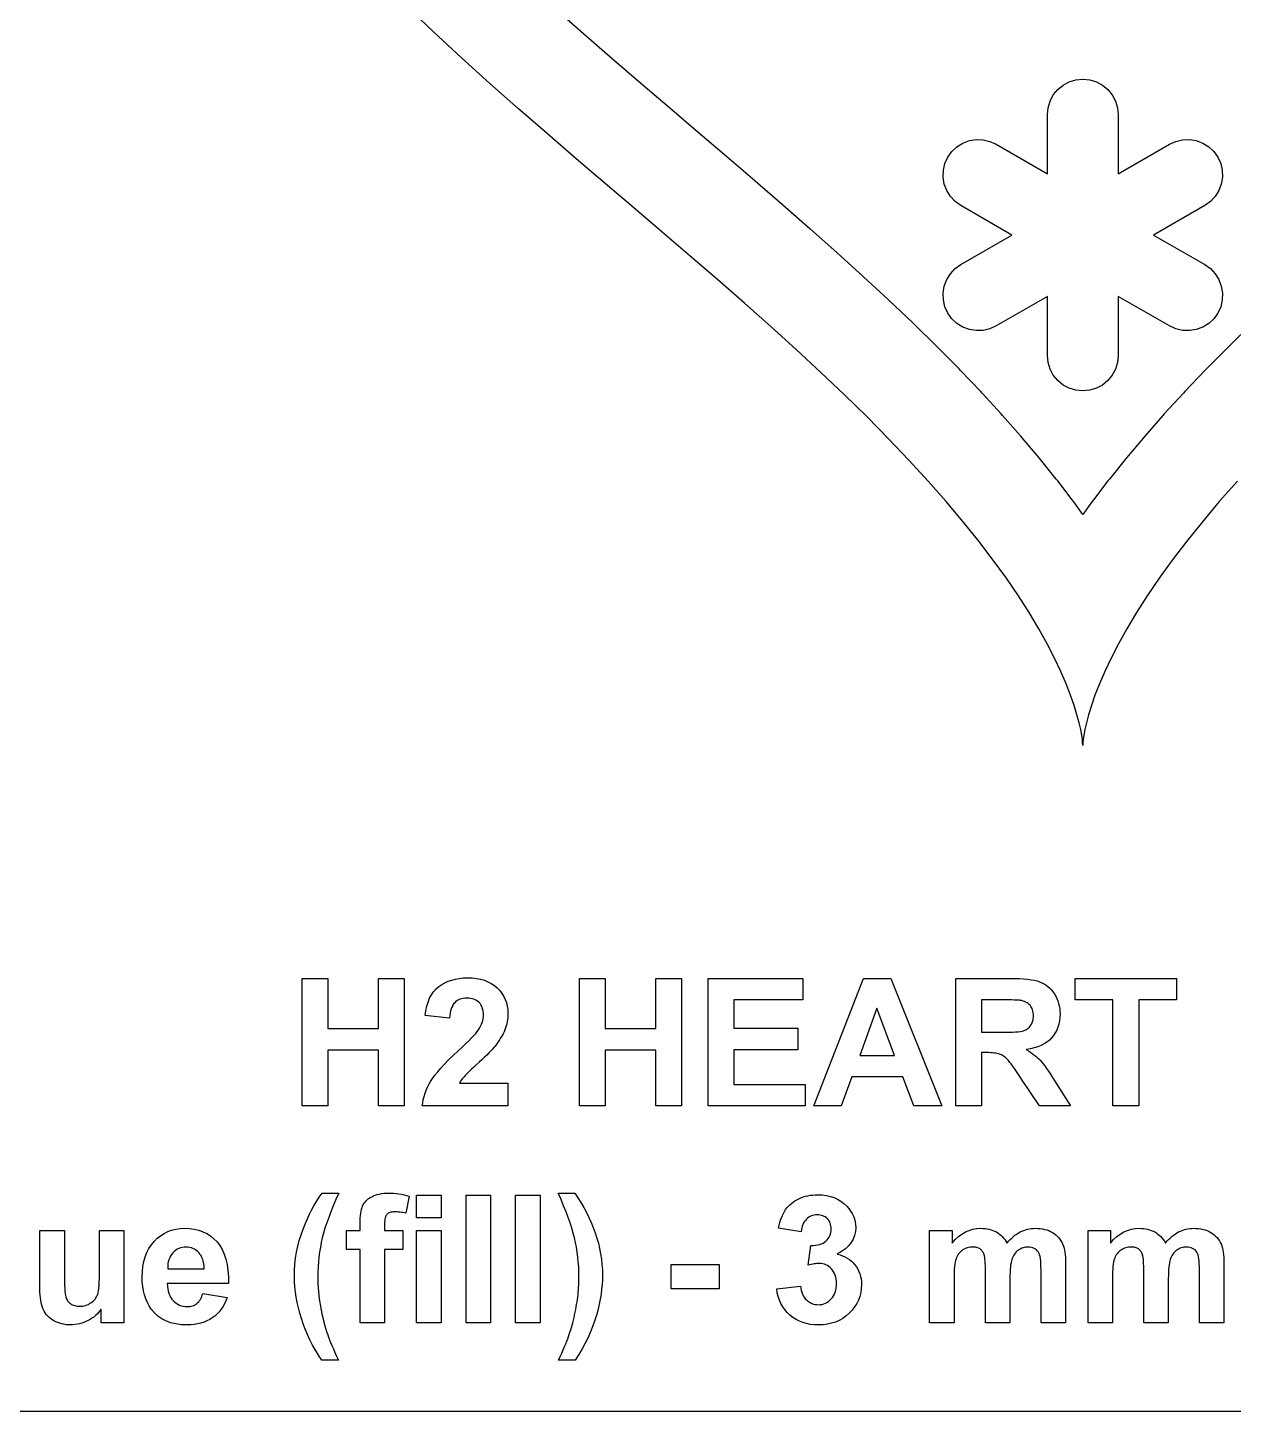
# Model space of a CAD drawing. Header units: millimetres. Extents: x 0 to 300, y 0 to 200.
# Drawn here: x 178.49 to 195.51, y 0 to 19.53 of the extents above; entities that cross this region are included whole.
import ezdxf

# ---------------------------------------------------------------- set-up
doc = ezdxf.new("R2010")
doc.units = ezdxf.units.MM
for name, color, linetype in [('CUT', 1, 'Continuous'), ('ENGRAVE', 5, 'Continuous'), ('LABELS', 250, 'Continuous'), ('SHEET', 8, 'Continuous')]:
    doc.layers.add(name, color=color, linetype=linetype)

msp = doc.modelspace()

# ---------------------------------------------------------------- linework, layer by layer
at = {"layer": 'CUT'}
msp.add_lwpolyline([(195.562, 13.129), (195.307, 12.839), (195.069, 12.556), (194.848, 12.282), (194.644, 12.015), (194.458, 11.757), (194.29, 11.509), (194.138, 11.272), (194.003, 11.046), (193.883, 10.831), (193.78, 10.629), (193.69, 10.441), (193.615, 10.266), (193.553, 10.106), (193.503, 9.961), (193.463, 9.831), (193.433, 9.718), (193.411, 9.622), (193.397, 9.542), (193.388, 9.48), (193.383, 9.435), (193.381, 9.408), (193.381, 9.399), (193.381, 9.408), (193.379, 9.435), (193.375, 9.48), (193.366, 9.542), (193.351, 9.622), (193.33, 9.718), (193.299, 9.831), (193.26, 9.961), (193.209, 10.106), (193.147, 10.266), (193.072, 10.441), (192.983, 10.629), (192.879, 10.831), (192.76, 11.046), (192.625, 11.272), (192.473, 11.509), (192.304, 11.757), (192.118, 12.015), (191.915, 12.282), (191.694, 12.556), (191.455, 12.839), (191.2, 13.129), (190.928, 13.425), (190.64, 13.727), (190.336, 14.034), (190.016, 14.346), (189.683, 14.663), (189.337, 14.984), (188.978, 15.309), (188.608, 15.638), (188.229, 15.97), (187.841, 16.305), (187.446, 16.643), (187.045, 16.985), (186.64, 17.329), (186.233, 17.677), (185.825, 18.028), (185.418, 18.383), (185.013, 18.741), (184.613, 19.103), (184.218, 19.468), (183.832, 19.837)], dxfattribs=at)
at = {"layer": 'ENGRAVE'}
msp.add_lwpolyline([(195.767, 15.347), (195.448, 15.035), (195.432, 15.019), (195.127, 14.711), (195.11, 14.694), (194.822, 14.392), (194.803, 14.372), (194.531, 14.076), (194.512, 14.054), (194.257, 13.765), (194.236, 13.741), (193.998, 13.459), (193.977, 13.433), (193.756, 13.158), (193.735, 13.131), (193.531, 12.864), (193.509, 12.835), (193.381, 12.657), (193.253, 12.835), (193.231, 12.864), (193.028, 13.131), (193.006, 13.158), (192.785, 13.433), (192.764, 13.459), (192.526, 13.741), (192.506, 13.765), (192.25, 14.054), (192.231, 14.076), (191.959, 14.372), (191.941, 14.392), (191.652, 14.694), (191.635, 14.711), (191.331, 15.019), (191.315, 15.035), (190.996, 15.347), (190.981, 15.361), (190.648, 15.678), (190.635, 15.69), (190.288, 16.011), (190.276, 16.022), (189.918, 16.347), (189.908, 16.356), (189.538, 16.684), (189.53, 16.691), (189.15, 17.023), (189.144, 17.029), (188.756, 17.364), (188.751, 17.368), (188.356, 17.706), (188.354, 17.709), (187.953, 18.05), (187.549, 18.395), (187.144, 18.74), (186.741, 19.087), (186.341, 19.435), (185.946, 19.785)], dxfattribs=at)
msp.add_lwpolyline([(192.891, 18.398), (192.919, 18.492), (192.965, 18.579), (193.028, 18.654), (193.103, 18.717), (193.19, 18.763), (193.284, 18.791), (193.381, 18.801), (193.479, 18.791), (193.573, 18.763), (193.659, 18.717), (193.735, 18.654), (193.797, 18.579), (193.843, 18.492), (193.872, 18.398), (193.881, 18.301), (193.881, 17.467), (194.603, 17.884), (194.693, 17.924), (194.788, 17.947), (194.886, 17.95), (194.983, 17.934), (195.075, 17.899), (195.158, 17.847), (195.229, 17.78), (195.286, 17.701), (195.327, 17.612), (195.349, 17.516), (195.352, 17.418), (195.336, 17.321), (195.302, 17.23), (195.25, 17.146), (195.183, 17.075), (195.103, 17.018), (194.381, 16.601), (195.103, 16.184), (195.183, 16.127), (195.25, 16.055), (195.302, 15.972), (195.336, 15.88), (195.352, 15.783), (195.349, 15.686), (195.327, 15.59), (195.286, 15.501), (195.229, 15.421), (195.158, 15.354), (195.075, 15.302), (194.983, 15.268), (194.886, 15.252), (194.788, 15.255), (194.693, 15.277), (194.603, 15.318), (193.881, 15.735), (193.881, 14.901), (193.872, 14.803), (193.843, 14.709), (193.797, 14.623), (193.735, 14.547), (193.659, 14.485), (193.573, 14.439), (193.479, 14.41), (193.381, 14.401), (193.284, 14.41), (193.19, 14.439), (193.103, 14.485), (193.028, 14.547), (192.965, 14.623), (192.919, 14.709), (192.891, 14.803), (192.881, 14.901), (192.881, 15.735), (192.159, 15.318), (192.07, 15.277), (191.974, 15.255), (191.876, 15.252), (191.78, 15.268), (191.688, 15.302), (191.605, 15.354), (191.533, 15.421), (191.476, 15.501), (191.435, 15.59), (191.413, 15.686), (191.41, 15.783), (191.426, 15.88), (191.461, 15.972), (191.512, 16.055), (191.579, 16.127), (191.659, 16.184), (192.381, 16.601), (191.659, 17.018), (191.579, 17.075), (191.512, 17.146), (191.461, 17.23), (191.426, 17.321), (191.41, 17.418), (191.413, 17.516), (191.435, 17.612), (191.476, 17.701), (191.533, 17.78), (191.605, 17.847), (191.688, 17.899), (191.78, 17.934), (191.876, 17.95), (191.974, 17.947), (192.07, 17.924), (192.159, 17.884), (192.881, 17.467), (192.881, 18.301)], close=True, dxfattribs=at)
at = {"layer": 'LABELS'}
for points in [[(182.729, 5.403), (183.441, 5.403), (183.441, 6.111), (183.804, 6.111), (183.804, 4.311), (183.441, 4.311), (183.441, 5.098), (182.729, 5.098), (182.729, 4.311), (182.365, 4.311), (182.365, 6.111), (182.729, 6.111)], [(184.074, 4.401), (184.085, 4.445), (184.099, 4.488), (184.115, 4.531), (184.133, 4.573), (184.154, 4.615), (184.177, 4.655), (184.205, 4.698), (184.238, 4.743), (184.278, 4.792), (184.323, 4.845), (184.375, 4.9), (184.432, 4.959), (184.496, 5.021), (184.565, 5.087), (184.621, 5.139), (184.671, 5.187), (184.715, 5.23), (184.754, 5.269), (184.786, 5.304), (184.814, 5.334), (184.835, 5.36), (184.851, 5.382), (184.868, 5.408), (184.883, 5.435), (184.895, 5.462), (184.905, 5.488), (184.913, 5.514), (184.918, 5.541), (184.922, 5.567), (184.923, 5.593), (184.922, 5.621), (184.919, 5.647), (184.914, 5.672), (184.907, 5.695), (184.898, 5.716), (184.888, 5.736), (184.875, 5.754), (184.861, 5.77), (184.844, 5.785), (184.827, 5.797), (184.808, 5.808), (184.787, 5.817), (184.765, 5.824), (184.741, 5.828), (184.716, 5.831), (184.689, 5.832), (184.663, 5.831), (184.638, 5.828), (184.615, 5.823), (184.592, 5.816), (184.572, 5.807), (184.552, 5.796), (184.534, 5.783), (184.517, 5.767), (184.502, 5.75), (184.489, 5.729), (184.477, 5.706), (184.467, 5.681), (184.459, 5.652), (184.452, 5.621), (184.447, 5.588), (184.444, 5.551), (184.1, 5.586), (184.11, 5.654), (184.124, 5.718), (184.142, 5.777), (184.164, 5.83), (184.19, 5.879), (184.22, 5.922), (184.254, 5.961), (184.293, 5.994), (184.335, 6.023), (184.379, 6.049), (184.426, 6.07), (184.475, 6.087), (184.527, 6.101), (184.581, 6.111), (184.638, 6.117), (184.698, 6.118), (184.763, 6.116), (184.824, 6.109), (184.882, 6.098), (184.936, 6.083), (184.986, 6.062), (185.033, 6.038), (185.077, 6.008), (185.117, 5.975), (185.152, 5.938), (185.183, 5.899), (185.209, 5.857), (185.231, 5.814), (185.248, 5.768), (185.259, 5.72), (185.267, 5.67), (185.269, 5.617), (185.268, 5.587), (185.266, 5.557), (185.263, 5.528), (185.258, 5.499), (185.252, 5.47), (185.244, 5.442), (185.236, 5.414), (185.225, 5.386), (185.214, 5.358), (185.2, 5.33), (185.185, 5.302), (185.169, 5.274), (185.151, 5.245), (185.131, 5.215), (185.11, 5.186), (185.087, 5.156), (185.07, 5.135), (185.05, 5.112), (185.026, 5.086), (184.999, 5.059), (184.97, 5.029), (184.937, 4.997), (184.901, 4.963), (184.861, 4.926), (184.822, 4.89), (184.787, 4.858), (184.756, 4.828), (184.728, 4.802), (184.704, 4.778), (184.684, 4.758), (184.667, 4.741), (184.654, 4.727), (184.644, 4.715), (184.634, 4.703), (184.624, 4.691), (184.615, 4.679), (184.606, 4.667), (184.598, 4.655), (184.591, 4.643), (184.584, 4.632), (185.269, 4.632), (185.269, 4.311), (184.06, 4.311), (184.066, 4.356)], [(187.354, 5.403), (187.354, 6.111), (187.717, 6.111), (187.717, 4.311), (187.354, 4.311), (187.354, 5.098), (186.642, 5.098), (186.642, 4.311), (186.278, 4.311), (186.278, 6.111), (186.642, 6.111), (186.642, 5.403)], [(188.456, 5.807), (188.456, 5.408), (189.36, 5.408), (189.36, 5.104), (188.456, 5.104), (188.456, 4.614), (189.462, 4.614), (189.462, 4.311), (188.093, 4.311), (188.093, 6.111), (189.428, 6.111), (189.428, 5.807)], [(189.973, 4.311), (189.587, 4.311), (190.288, 6.111), (190.673, 6.111), (191.393, 4.311), (190.998, 4.311), (190.841, 4.72), (190.121, 4.72)], [(192.546, 6.104), (192.601, 6.099), (192.651, 6.092), (192.696, 6.084), (192.736, 6.074), (192.772, 6.063), (192.803, 6.049), (192.834, 6.034), (192.862, 6.016), (192.889, 5.995), (192.915, 5.972), (192.938, 5.947), (192.96, 5.92), (192.981, 5.89), (192.999, 5.859), (193.015, 5.826), (193.029, 5.792), (193.04, 5.757), (193.048, 5.721), (193.055, 5.684), (193.058, 5.646), (193.06, 5.606), (193.058, 5.557), (193.052, 5.51), (193.043, 5.464), (193.03, 5.421), (193.013, 5.381), (192.993, 5.342), (192.968, 5.306), (192.94, 5.272), (192.909, 5.24), (192.873, 5.212), (192.835, 5.187), (192.792, 5.164), (192.745, 5.145), (192.695, 5.129), (192.642, 5.116), (192.584, 5.105), (192.613, 5.088), (192.641, 5.07), (192.667, 5.052), (192.692, 5.033), (192.716, 5.014), (192.738, 4.995), (192.759, 4.975), (192.779, 4.954), (192.799, 4.932), (192.821, 4.905), (192.844, 4.875), (192.869, 4.84), (192.896, 4.802), (192.924, 4.759), (192.954, 4.713), (192.986, 4.662), (193.206, 4.311), (192.771, 4.311), (192.508, 4.703), (192.475, 4.753), (192.444, 4.798), (192.416, 4.838), (192.39, 4.874), (192.368, 4.905), (192.348, 4.93), (192.331, 4.951), (192.317, 4.967), (192.304, 4.98), (192.291, 4.993), (192.277, 5.003), (192.264, 5.013), (192.25, 5.022), (192.236, 5.03), (192.222, 5.037), (192.207, 5.042), (192.192, 5.047), (192.174, 5.051), (192.155, 5.055), (192.133, 5.057), (192.109, 5.06), (192.083, 5.061), (192.055, 5.062), (192.024, 5.063), (191.951, 5.063), (191.951, 4.311), (191.587, 4.311), (191.587, 6.111), (192.352, 6.111), (192.422, 6.11), (192.487, 6.108)], [(194.704, 6.111), (194.704, 5.807), (194.171, 5.807), (194.171, 4.311), (193.807, 4.311), (193.807, 5.807), (193.273, 5.807), (193.273, 6.111)], [(190.476, 5.691), (190.233, 5.023), (190.724, 5.023)], [(192.432, 5.355), (192.47, 5.358), (192.501, 5.362), (192.527, 5.367), (192.546, 5.372), (192.562, 5.378), (192.577, 5.385), (192.591, 5.393), (192.604, 5.402), (192.617, 5.412), (192.628, 5.423), (192.639, 5.435), (192.648, 5.448), (192.657, 5.462), (192.664, 5.477), (192.671, 5.492), (192.676, 5.509), (192.68, 5.526), (192.683, 5.544), (192.684, 5.563), (192.685, 5.583), (192.684, 5.605), (192.682, 5.626), (192.678, 5.646), (192.673, 5.665), (192.666, 5.683), (192.658, 5.7), (192.648, 5.715), (192.637, 5.73), (192.624, 5.743), (192.61, 5.755), (192.595, 5.766), (192.578, 5.775), (192.56, 5.784), (192.541, 5.79), (192.521, 5.796), (192.5, 5.8), (192.486, 5.802), (192.466, 5.803), (192.442, 5.804), (192.411, 5.805), (192.375, 5.806), (192.334, 5.806), (192.287, 5.806), (192.234, 5.807), (191.951, 5.807), (191.951, 5.35), (192.22, 5.35), (192.282, 5.35), (192.338, 5.351), (192.388, 5.353)], [(182.44, 1.083), (182.409, 1.158), (182.38, 1.233), (182.354, 1.309), (182.331, 1.386), (182.311, 1.461), (182.294, 1.536), (182.28, 1.61), (182.27, 1.684), (182.262, 1.757), (182.257, 1.829), (182.256, 1.901), (182.258, 1.989), (182.263, 2.076), (182.273, 2.162), (182.286, 2.247), (182.303, 2.33), (182.324, 2.412), (182.349, 2.493), (182.377, 2.573), (182.405, 2.641), (182.434, 2.708), (182.464, 2.773), (182.497, 2.837), (182.531, 2.9), (182.567, 2.961), (182.605, 3.021), (182.645, 3.08), (182.881, 3.08), (182.84, 2.989), (182.803, 2.901), (182.769, 2.817), (182.739, 2.736), (182.711, 2.658), (182.687, 2.584), (182.667, 2.514), (182.649, 2.447), (182.634, 2.381), (182.622, 2.315), (182.611, 2.247), (182.602, 2.178), (182.595, 2.109), (182.59, 2.038), (182.587, 1.966), (182.586, 1.894), (182.587, 1.843), (182.588, 1.793), (182.591, 1.741), (182.595, 1.69), (182.601, 1.638), (182.607, 1.586), (182.615, 1.534), (182.623, 1.481), (182.633, 1.429), (182.644, 1.377), (182.655, 1.326), (182.668, 1.275), (182.681, 1.225), (182.695, 1.176), (182.71, 1.128), (182.726, 1.08), (182.738, 1.047), (182.752, 1.01), (182.767, 0.971), (182.785, 0.927), (182.805, 0.881), (182.827, 0.83), (182.851, 0.777), (182.877, 0.72), (182.64, 0.72), (182.594, 0.791), (182.552, 0.863), (182.512, 0.936), (182.475, 1.009)], [(183.196, 2.824), (183.202, 2.851), (183.21, 2.875), (183.218, 2.897), (183.227, 2.917), (183.239, 2.936), (183.252, 2.954), (183.267, 2.971), (183.284, 2.987), (183.303, 3.002), (183.324, 3.016), (183.347, 3.029), (183.371, 3.041), (183.397, 3.051), (183.424, 3.06), (183.453, 3.067), (183.483, 3.073), (183.516, 3.077), (183.549, 3.079), (183.584, 3.08), (183.621, 3.079), (183.658, 3.077), (183.694, 3.074), (183.73, 3.069), (183.766, 3.063), (183.802, 3.055), (183.837, 3.046), (183.873, 3.036), (183.826, 2.795), (183.806, 2.8), (183.785, 2.804), (183.765, 2.807), (183.745, 2.81), (183.726, 2.812), (183.706, 2.814), (183.687, 2.814), (183.668, 2.815), (183.65, 2.814), (183.633, 2.813), (183.618, 2.81), (183.603, 2.806), (183.591, 2.801), (183.579, 2.795), (183.569, 2.788), (183.56, 2.78), (183.553, 2.77), (183.546, 2.758), (183.54, 2.744), (183.536, 2.729), (183.532, 2.711), (183.53, 2.691), (183.528, 2.669), (183.528, 2.645), (183.528, 2.553), (183.786, 2.553), (183.786, 2.282), (183.528, 2.282), (183.528, 1.249), (183.183, 1.249), (183.183, 2.282), (182.991, 2.282), (182.991, 2.553), (183.183, 2.553), (183.183, 2.651), (183.183, 2.691), (183.185, 2.728), (183.188, 2.763), (183.191, 2.795)], [(184.325, 3.049), (184.325, 2.73), (183.98, 2.73), (183.98, 3.049)], [(185.023, 1.249), (184.678, 1.249), (184.678, 3.049), (185.023, 3.049)], [(185.722, 3.049), (185.722, 1.249), (185.377, 1.249), (185.377, 3.049)], [(186.112, 1.024), (186.123, 1.055), (186.134, 1.085), (186.144, 1.116), (186.154, 1.148), (186.164, 1.181), (186.173, 1.215), (186.183, 1.25), (186.192, 1.287), (186.201, 1.324), (186.209, 1.362), (186.217, 1.399), (186.225, 1.436), (186.232, 1.473), (186.238, 1.508), (186.244, 1.544), (186.249, 1.579), (186.254, 1.613), (186.258, 1.648), (186.261, 1.682), (186.264, 1.717), (186.266, 1.752), (186.268, 1.787), (186.27, 1.822), (186.27, 1.858), (186.271, 1.894), (186.27, 1.966), (186.267, 2.038), (186.262, 2.109), (186.255, 2.178), (186.246, 2.247), (186.236, 2.315), (186.223, 2.381), (186.208, 2.447), (186.191, 2.514), (186.17, 2.584), (186.146, 2.658), (186.119, 2.736), (186.089, 2.817), (186.055, 2.901), (186.018, 2.989), (185.977, 3.08), (186.212, 3.08), (186.257, 3.013), (186.299, 2.946), (186.339, 2.877), (186.376, 2.808), (186.411, 2.737), (186.443, 2.666), (186.473, 2.594), (186.5, 2.52), (186.524, 2.446), (186.545, 2.372), (186.562, 2.297), (186.577, 2.222), (186.588, 2.147), (186.596, 2.071), (186.601, 1.996), (186.602, 1.92), (186.601, 1.855), (186.597, 1.789), (186.591, 1.722), (186.582, 1.654), (186.571, 1.584), (186.557, 1.514), (186.54, 1.442), (186.521, 1.37), (186.496, 1.287), (186.468, 1.206), (186.435, 1.124), (186.399, 1.043), (186.36, 0.962), (186.316, 0.881), (186.269, 0.8), (186.218, 0.72), (185.98, 0.72), (186.004, 0.773), (186.027, 0.823), (186.048, 0.87), (186.067, 0.913), (186.084, 0.953), (186.099, 0.991)], [(189.45, 1.61), (189.465, 1.59), (189.482, 1.572), (189.499, 1.556), (189.518, 1.543), (189.538, 1.531), (189.559, 1.522), (189.581, 1.514), (189.603, 1.509), (189.627, 1.506), (189.651, 1.505), (189.677, 1.506), (189.702, 1.51), (189.726, 1.516), (189.749, 1.525), (189.771, 1.536), (189.792, 1.55), (189.812, 1.567), (189.831, 1.586), (189.848, 1.607), (189.863, 1.63), (189.875, 1.654), (189.886, 1.681), (189.894, 1.709), (189.899, 1.739), (189.903, 1.771), (189.904, 1.804), (189.903, 1.836), (189.9, 1.866), (189.894, 1.894), (189.886, 1.921), (189.877, 1.946), (189.865, 1.969), (189.85, 1.991), (189.834, 2.011), (189.816, 2.028), (189.797, 2.044), (189.777, 2.057), (189.756, 2.068), (189.734, 2.076), (189.712, 2.082), (189.688, 2.085), (189.663, 2.087), (189.646, 2.086), (189.628, 2.085), (189.61, 2.083), (189.59, 2.08), (189.57, 2.077), (189.549, 2.072), (189.527, 2.067), (189.505, 2.061), (189.543, 2.342), (189.577, 2.342), (189.609, 2.344), (189.639, 2.349), (189.666, 2.355), (189.692, 2.364), (189.716, 2.375), (189.737, 2.388), (189.757, 2.403), (189.774, 2.42), (189.789, 2.438), (189.801, 2.457), (189.812, 2.478), (189.82, 2.5), (189.826, 2.523), (189.829, 2.548), (189.83, 2.574), (189.829, 2.596), (189.827, 2.617), (189.823, 2.637), (189.817, 2.656), (189.809, 2.673), (189.8, 2.69), (189.789, 2.705), (189.776, 2.719), (189.762, 2.732), (189.747, 2.743), (189.731, 2.752), (189.713, 2.759), (189.695, 2.765), (189.675, 2.77), (189.654, 2.772), (189.633, 2.773), (189.611, 2.772), (189.59, 2.769), (189.57, 2.764), (189.551, 2.758), (189.532, 2.749), (189.514, 2.738), (189.498, 2.726), (189.482, 2.712), (189.467, 2.695), (189.453, 2.677), (189.441, 2.658), (189.431, 2.636), (189.422, 2.613), (189.415, 2.588), (189.41, 2.561), (189.405, 2.532), (189.087, 2.586), (189.096, 2.626), (189.106, 2.664), (189.117, 2.7), (189.129, 2.733), (189.142, 2.765), (189.156, 2.794), (189.171, 2.822), (189.187, 2.847), (189.205, 2.871), (189.224, 2.893), (189.245, 2.915), (189.268, 2.934), (189.292, 2.953), (189.318, 2.97), (189.345, 2.986), (189.374, 3.001), (189.404, 3.014), (189.436, 3.025), (189.468, 3.035), (189.501, 3.043), (189.535, 3.049), (189.57, 3.053), (189.606, 3.056), (189.642, 3.057), (189.704, 3.054), (189.763, 3.046), (189.819, 3.034), (189.871, 3.016), (189.921, 2.993), (189.967, 2.965), (190.01, 2.933), (190.05, 2.895), (190.08, 2.861), (190.105, 2.826), (190.127, 2.79), (190.145, 2.753), (190.159, 2.715), (190.169, 2.676), (190.174, 2.636), (190.176, 2.595), (190.172, 2.537), (190.16, 2.482), (190.14, 2.431), (190.112, 2.382), (190.075, 2.336), (190.031, 2.293), (189.978, 2.254), (189.917, 2.217), (189.955, 2.207), (189.991, 2.195), (190.025, 2.18), (190.057, 2.163), (190.087, 2.143), (190.115, 2.121), (190.141, 2.096), (190.165, 2.068), (190.187, 2.039), (190.205, 2.008), (190.221, 1.975), (190.234, 1.941), (190.244, 1.905), (190.252, 1.868), (190.256, 1.83), (190.258, 1.789), (190.255, 1.731), (190.247, 1.675), (190.233, 1.622), (190.214, 1.57), (190.19, 1.521), (190.16, 1.473), (190.125, 1.428), (190.084, 1.386), (190.04, 1.346), (189.993, 1.312), (189.943, 1.284), (189.89, 1.26), (189.835, 1.242), (189.777, 1.229), (189.717, 1.221), (189.653, 1.219), (189.594, 1.221), (189.536, 1.227), (189.482, 1.238), (189.43, 1.254), (189.381, 1.273), (189.334, 1.298), (189.29, 1.326), (189.248, 1.359), (189.21, 1.396), (189.176, 1.435), (189.147, 1.477), (189.121, 1.521), (189.1, 1.569), (189.083, 1.619), (189.07, 1.671), (189.062, 1.727), (189.396, 1.767), (189.4, 1.736), (189.407, 1.707), (189.415, 1.68), (189.425, 1.655), (189.437, 1.631)], [(179.398, 1.313), (179.371, 1.296), (179.343, 1.28), (179.313, 1.266), (179.284, 1.254), (179.254, 1.243), (179.223, 1.235), (179.193, 1.228), (179.161, 1.224), (179.13, 1.221), (179.098, 1.22), (179.065, 1.221), (179.034, 1.223), (179.003, 1.228), (178.973, 1.234), (178.944, 1.242), (178.916, 1.252), (178.889, 1.264), (178.862, 1.277), (178.837, 1.293), (178.813, 1.309), (178.792, 1.327), (178.772, 1.347), (178.754, 1.368), (178.738, 1.39), (178.724, 1.414), (178.711, 1.44), (178.7, 1.467), (178.691, 1.497), (178.683, 1.529), (178.676, 1.564), (178.671, 1.601), (178.667, 1.641), (178.665, 1.683), (178.664, 1.728), (178.664, 2.553), (179.009, 2.553), (179.009, 1.954), (179.01, 1.889), (179.011, 1.83), (179.012, 1.778), (179.014, 1.732), (179.017, 1.693), (179.02, 1.661), (179.024, 1.636), (179.028, 1.617), (179.034, 1.602), (179.04, 1.588), (179.047, 1.574), (179.055, 1.561), (179.064, 1.55), (179.075, 1.538), (179.086, 1.528), (179.098, 1.519), (179.111, 1.51), (179.125, 1.503), (179.139, 1.497), (179.155, 1.492), (179.171, 1.488), (179.188, 1.485), (179.207, 1.483), (179.225, 1.483), (179.247, 1.483), (179.268, 1.486), (179.289, 1.489), (179.309, 1.495), (179.329, 1.501), (179.348, 1.51), (179.366, 1.52), (179.384, 1.531), (179.401, 1.544), (179.416, 1.557), (179.43, 1.571), (179.443, 1.585), (179.454, 1.601), (179.464, 1.617), (179.472, 1.634), (179.48, 1.651), (179.486, 1.673), (179.491, 1.7), (179.495, 1.735), (179.499, 1.775), (179.502, 1.822), (179.504, 1.876), (179.505, 1.936), (179.505, 2.003), (179.505, 2.553), (179.85, 2.553), (179.85, 1.249), (179.53, 1.249), (179.53, 1.444), (179.511, 1.419), (179.492, 1.395), (179.47, 1.372), (179.448, 1.351), (179.423, 1.331)], [(181.132, 1.345), (181.097, 1.319), (181.06, 1.295), (181.021, 1.275), (180.98, 1.258), (180.936, 1.244), (180.89, 1.234), (180.842, 1.226), (180.792, 1.221), (180.739, 1.22), (180.657, 1.223), (180.58, 1.234), (180.509, 1.251), (180.443, 1.275), (180.383, 1.307), (180.329, 1.345), (180.28, 1.39), (180.236, 1.442), (180.206, 1.488), (180.18, 1.537), (180.157, 1.589), (180.139, 1.643), (180.125, 1.701), (180.115, 1.762), (180.109, 1.825), (180.107, 1.891), (180.11, 1.97), (180.118, 2.045), (180.131, 2.115), (180.149, 2.18), (180.173, 2.242), (180.202, 2.299), (180.237, 2.351), (180.276, 2.399), (180.32, 2.442), (180.367, 2.479), (180.416, 2.511), (180.468, 2.537), (180.523, 2.557), (180.581, 2.571), (180.642, 2.58), (180.705, 2.583), (180.776, 2.58), (180.843, 2.571), (180.906, 2.556), (180.965, 2.535), (181.021, 2.508), (181.072, 2.475), (181.12, 2.436), (181.164, 2.391), (181.203, 2.339), (181.237, 2.282), (181.266, 2.218), (181.289, 2.147), (181.306, 2.07), (181.318, 1.987), (181.324, 1.898), (181.325, 1.802), (180.461, 1.802), (180.463, 1.764), (180.467, 1.729), (180.474, 1.696), (180.483, 1.665), (180.495, 1.637), (180.509, 1.61), (180.525, 1.585), (180.544, 1.563), (180.565, 1.543), (180.586, 1.526), (180.61, 1.511), (180.634, 1.499), (180.659, 1.49), (180.686, 1.483), (180.714, 1.479), (180.743, 1.478), (180.763, 1.478), (180.782, 1.48), (180.8, 1.484), (180.818, 1.489), (180.834, 1.495), (180.85, 1.502), (180.865, 1.511), (180.879, 1.522), (180.893, 1.534), (180.905, 1.547), (180.917, 1.563), (180.928, 1.58), (180.938, 1.598), (180.947, 1.619), (180.955, 1.641), (180.963, 1.664), (181.307, 1.607), (181.289, 1.561), (181.269, 1.518), (181.246, 1.477), (181.221, 1.44), (181.194, 1.405), (181.164, 1.374)], [(184.325, 1.249), (183.98, 1.249), (183.98, 2.553), (184.325, 2.553)], [(191.724, 2.531), (191.776, 2.553), (191.83, 2.57), (191.885, 2.579), (191.943, 2.583), (191.974, 2.582), (192.004, 2.579), (192.033, 2.575), (192.06, 2.57), (192.087, 2.563), (192.113, 2.554), (192.137, 2.543), (192.161, 2.531), (192.183, 2.517), (192.205, 2.502), (192.225, 2.485), (192.244, 2.466), (192.263, 2.446), (192.28, 2.424), (192.296, 2.4), (192.312, 2.375), (192.333, 2.4), (192.355, 2.424), (192.378, 2.446), (192.401, 2.466), (192.424, 2.485), (192.448, 2.502), (192.472, 2.517), (192.497, 2.531), (192.522, 2.543), (192.548, 2.554), (192.574, 2.563), (192.6, 2.57), (192.627, 2.575), (192.654, 2.579), (192.681, 2.582), (192.709, 2.583), (192.745, 2.582), (192.779, 2.579), (192.811, 2.574), (192.842, 2.568), (192.872, 2.56), (192.9, 2.55), (192.927, 2.538), (192.953, 2.524), (192.977, 2.509), (192.999, 2.492), (193.02, 2.473), (193.039, 2.452), (193.057, 2.43), (193.073, 2.406), (193.088, 2.38), (193.101, 2.353), (193.11, 2.331), (193.117, 2.305), (193.123, 2.276), (193.128, 2.244), (193.132, 2.208), (193.135, 2.17), (193.136, 2.128), (193.137, 2.083), (193.137, 1.249), (192.792, 1.249), (192.792, 1.995), (192.791, 2.041), (192.79, 2.083), (192.787, 2.121), (192.783, 2.154), (192.778, 2.183), (192.772, 2.208), (192.764, 2.229), (192.756, 2.245), (192.743, 2.262), (192.729, 2.277), (192.713, 2.29), (192.695, 2.3), (192.676, 2.308), (192.655, 2.314), (192.633, 2.318), (192.609, 2.319), (192.591, 2.318), (192.573, 2.316), (192.556, 2.312), (192.539, 2.308), (192.522, 2.301), (192.505, 2.294), (192.489, 2.285), (192.473, 2.274), (192.457, 2.263), (192.443, 2.25), (192.43, 2.236), (192.418, 2.22), (192.407, 2.203), (192.397, 2.185), (192.388, 2.166), (192.38, 2.145), (192.374, 2.122), (192.368, 2.096), (192.363, 2.067), (192.359, 2.035), (192.356, 2), (192.354, 1.961), (192.353, 1.92), (192.352, 1.875), (192.352, 1.249), (192.007, 1.249), (192.007, 1.964), (192.007, 2.009), (192.006, 2.051), (192.005, 2.088), (192.003, 2.12), (192, 2.149), (191.997, 2.173), (191.993, 2.193), (191.989, 2.209), (191.984, 2.223), (191.978, 2.235), (191.972, 2.247), (191.965, 2.258), (191.958, 2.267), (191.95, 2.276), (191.941, 2.284), (191.932, 2.292), (191.922, 2.298), (191.911, 2.303), (191.899, 2.308), (191.886, 2.312), (191.873, 2.315), (191.858, 2.317), (191.843, 2.318), (191.827, 2.319), (191.807, 2.318), (191.788, 2.316), (191.769, 2.313), (191.751, 2.308), (191.733, 2.302), (191.716, 2.295), (191.699, 2.286), (191.683, 2.276), (191.668, 2.264), (191.653, 2.252), (191.64, 2.238), (191.628, 2.223), (191.617, 2.207), (191.608, 2.19), (191.599, 2.171), (191.592, 2.152), (191.585, 2.13), (191.579, 2.105), (191.575, 2.076), (191.571, 2.044), (191.568, 2.009), (191.566, 1.97), (191.564, 1.928), (191.564, 1.883), (191.564, 1.249), (191.219, 1.249), (191.219, 2.553), (191.537, 2.553), (191.537, 2.375), (191.581, 2.424), (191.626, 2.466), (191.674, 2.502)], [(194.012, 2.553), (194.065, 2.57), (194.121, 2.579), (194.179, 2.583), (194.21, 2.582), (194.24, 2.579), (194.268, 2.575), (194.296, 2.57), (194.323, 2.563), (194.348, 2.554), (194.373, 2.543), (194.397, 2.531), (194.419, 2.517), (194.44, 2.502), (194.461, 2.485), (194.48, 2.466), (194.499, 2.446), (194.516, 2.424), (194.532, 2.4), (194.548, 2.375), (194.569, 2.4), (194.591, 2.424), (194.614, 2.446), (194.637, 2.466), (194.66, 2.485), (194.684, 2.502), (194.708, 2.517), (194.733, 2.531), (194.758, 2.543), (194.784, 2.554), (194.809, 2.563), (194.836, 2.57), (194.863, 2.575), (194.89, 2.579), (194.917, 2.582), (194.945, 2.583), (194.981, 2.582), (195.014, 2.579), (195.047, 2.574), (195.078, 2.568), (195.108, 2.56), (195.136, 2.55), (195.163, 2.538), (195.188, 2.524), (195.213, 2.509), (195.235, 2.492), (195.256, 2.473), (195.275, 2.452), (195.293, 2.43), (195.309, 2.406), (195.324, 2.38), (195.337, 2.353), (195.345, 2.331), (195.353, 2.305), (195.359, 2.276), (195.364, 2.244), (195.368, 2.208), (195.37, 2.17), (195.372, 2.128), (195.373, 2.083), (195.373, 1.249), (195.028, 1.249), (195.028, 1.995), (195.027, 2.041), (195.025, 2.083), (195.023, 2.121), (195.019, 2.154), (195.014, 2.183), (195.008, 2.208), (195, 2.229), (194.992, 2.245), (194.979, 2.262), (194.965, 2.277), (194.949, 2.29), (194.931, 2.3), (194.912, 2.308), (194.891, 2.314), (194.869, 2.318), (194.845, 2.319), (194.827, 2.318), (194.809, 2.316), (194.792, 2.312), (194.774, 2.308), (194.757, 2.301), (194.741, 2.294), (194.724, 2.285), (194.708, 2.274), (194.693, 2.263), (194.679, 2.25), (194.666, 2.236), (194.653, 2.22), (194.642, 2.203), (194.633, 2.185), (194.624, 2.166), (194.616, 2.145), (194.61, 2.122), (194.604, 2.096), (194.599, 2.067), (194.595, 2.035), (194.592, 2), (194.59, 1.961), (194.589, 1.92), (194.588, 1.875), (194.588, 1.249), (194.243, 1.249), (194.243, 1.964), (194.243, 2.009), (194.242, 2.051), (194.24, 2.088), (194.238, 2.12), (194.236, 2.149), (194.233, 2.173), (194.229, 2.193), (194.225, 2.209), (194.22, 2.223), (194.214, 2.235), (194.208, 2.247), (194.201, 2.258), (194.194, 2.267), (194.186, 2.276), (194.177, 2.284), (194.168, 2.292), (194.157, 2.298), (194.146, 2.303), (194.135, 2.308), (194.122, 2.312), (194.108, 2.315), (194.094, 2.317), (194.079, 2.318), (194.063, 2.319), (194.043, 2.318), (194.024, 2.316), (194.005, 2.313), (193.987, 2.308), (193.969, 2.302), (193.952, 2.295), (193.935, 2.286), (193.919, 2.276), (193.903, 2.264), (193.889, 2.252), (193.876, 2.238), (193.864, 2.223), (193.853, 2.207), (193.843, 2.19), (193.835, 2.171), (193.827, 2.152), (193.821, 2.13), (193.815, 2.105), (193.811, 2.076), (193.807, 2.044), (193.804, 2.009), (193.802, 1.97), (193.8, 1.928), (193.8, 1.883), (193.8, 1.249), (193.455, 1.249), (193.455, 2.553), (193.773, 2.553), (193.773, 2.375), (193.816, 2.424), (193.862, 2.466), (193.91, 2.502), (193.96, 2.531)], [(180.905, 2.241), (180.886, 2.259), (180.866, 2.275), (180.845, 2.288), (180.823, 2.299), (180.801, 2.308), (180.777, 2.314), (180.752, 2.317), (180.726, 2.319), (180.698, 2.317), (180.672, 2.314), (180.647, 2.307), (180.623, 2.298), (180.6, 2.287), (180.579, 2.272), (180.558, 2.256), (180.539, 2.236), (180.522, 2.215), (180.507, 2.192), (180.495, 2.166), (180.484, 2.139), (180.476, 2.111), (180.471, 2.08), (180.468, 2.047), (180.467, 2.013), (180.982, 2.013), (180.98, 2.049), (180.976, 2.083), (180.97, 2.115), (180.961, 2.145), (180.951, 2.172), (180.938, 2.197), (180.922, 2.22)], [(188.25, 1.729), (187.572, 1.729), (187.572, 2.074), (188.25, 2.074)]]:
    msp.add_lwpolyline(points, close=True, dxfattribs=at)
at = {"layer": 'SHEET'}
msp.add_lwpolyline([(0, 0), (300, 0), (300, 200), (0, 200)], close=True, dxfattribs=at)

doc.saveas('drawing.dxf')
